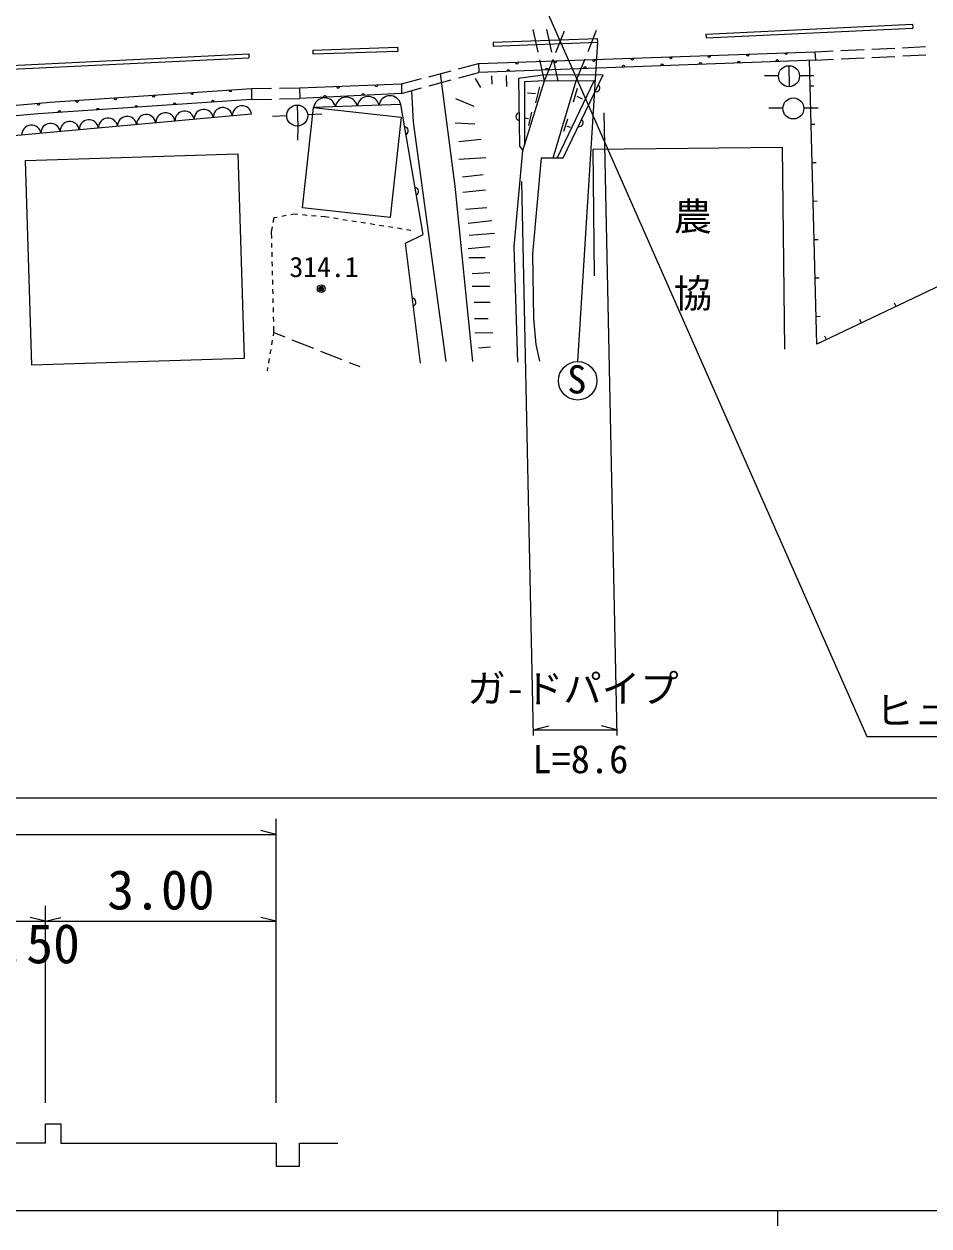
# Model space of a CAD drawing. Units: millimetres, scale not verified, with parts at other scales. Extents: x 40000 to 680000, y 20000 to 380000.
# Drawn here: x 119023 to 177838, y 204000 to 282136 of the extents above; entities that cross this region are included whole.
import ezdxf
from ezdxf.enums import TextEntityAlignment as Align

# ---------------------------------------------------------------- set-up
doc = ezdxf.new("R2010")
doc.units = ezdxf.units.MM
doc.header["$LTSCALE"] = 1000
doc.header["$PDMODE"] = 32
doc.header["$PDSIZE"] = 500
doc.linetypes.add('CHAIN', pattern=[18.5, 12, -1.5, 3.5, -1.5])
for name, color, linetype, lineweight in [('M-BGD', 7, 'Continuous', 13), ('M-BMK', 2, 'CHAIN', 13), ('M-STR-HTXT', 7, 'Continuous', 13), ('M-STR-STR1', 1, 'Continuous', 13), ('M-TTL-BAND', 7, 'Continuous', 25)]:
    doc.layers.add(name, color=color, linetype=linetype, lineweight=lineweight)
doc.styles.add('@ＭＳ ゴシック', font='')
doc.styles.add('ＭＳ ゴシック', font='')
doc.styles.get('@ＭＳ ゴシック').set_extended_font_data('@MS Gothic')
doc.styles.get('ＭＳ ゴシック').set_extended_font_data('MS Gothic')

msp = doc.modelspace()

# ---------------------------------------------------------------- linework, layer by layer
at = {"layer": 'M-BGD'}
for p, q in [((163345, 281484), (176771, 282122)), ((176771, 282122), (176783, 281872)), ((152433, 280306), (152110, 281770)), ((153323, 280312), (153000, 281777)), ((163345, 281484), (163357, 281234)), ((163357, 281234), (176783, 281872)), ((137784, 280447), (143305, 280624)), ((143305, 280624), (143313, 280374)), ((149510, 280951), (156276, 281204)), ((149510, 280951), (149520, 280701)), ((149520, 280701), (156286, 280954)), ((156286, 280954), (155005, 260194)), ((156276, 281204), (156286, 280954)), ((174119, 280505), (175617, 280574)), ((176117, 280597), (177615, 280667)), ((95335, 278358), (133625, 280188)), ((95347, 278108), (133637, 279938)), ((133625, 280188), (133637, 279938)), ((137784, 280447), (137792, 280197)), ((137792, 280197), (143313, 280374)), ((148564, 279561), (170452, 280335)), ((170479, 279794), (148577, 278989)), ((152843, 278445), (152541, 279817)), ((153735, 278448), (153431, 279824)), ((170452, 280335), (171622, 280389)), ((170479, 279794), (170452, 280335)), ((170479, 279794), (171635, 279848)), ((172121, 280412), (173620, 280482)), ((172135, 279872), (173633, 279941)), ((174133, 279965), (175631, 280035)), ((176130, 280058), (177629, 280128)), ((145336, 278712), (146787, 279093)), ((147270, 279221), (148564, 279561)), ((147274, 278635), (148577, 278989)), ((148564, 279561), (148577, 278989)), ((168738, 279429), (168756, 278064)), ((136933, 277983), (143559, 278245)), ((143559, 278245), (144853, 278585)), ((143559, 278245), (143559, 277624)), ((145344, 278110), (146792, 278504)), ((147049, 271602), (146089, 278910)), ((148351, 278601), (148694, 278016)), ((149408, 278766), (149432, 278228)), ((150365, 278790), (150371, 278069)), ((151155, 278618), (152897, 278857)), ((151444, 273919), (152843, 278445)), ((152843, 278445), (151551, 278383)), ((151551, 278383), (151551, 274264)), ((152843, 278445), (156087, 278458)), ((152897, 278857), (156672, 278844)), ((153407, 273447), (154913, 278453)), ((156087, 278458), (153681, 273447)), ((154070, 273447), (156672, 278844)), ((167146, 278782), (168059, 278783)), ((169439, 278782), (170352, 278783)), ((133799, 277938), (133797, 277234)), ((133799, 277938), (135116, 277957)), ((135616, 277964), (136933, 277983)), ((136933, 277983), (136942, 277289)), ((143559, 277624), (136942, 277289)), ((143559, 277624), (144862, 277979)), ((144343, 275749), (144236, 277808)), ((152276, 277591), (151741, 277642)), ((152529, 278047), (152276, 277012)), ((154982, 277946), (154707, 277063)), ((154960, 277454), (155308, 277280)), ((170116, 278122), (170366, 278129)), ((133797, 277234), (135120, 277257)), ((135620, 277266), (136942, 277289)), ((136778, 276867), (136815, 275502)), ((137121, 270185), (137844, 276713)), ((143515, 276899), (137844, 276713)), ((137844, 276713), (143545, 276081)), ((147067, 277301), (148264, 276796)), ((167429, 276681), (168343, 276682)), ((169722, 276681), (170636, 276682)), ((135182, 276144), (136095, 276188)), ((137473, 276253), (138385, 276297)), ((143545, 276081), (142821, 269554)), ((151806, 275978), (151551, 276014)), ((152015, 276397), (151820, 275529)), ((154345, 275956), (154078, 275145)), ((136815, 275502), (136791, 274589)), ((146466, 260202), (144343, 275749)), ((147054, 275719), (148317, 275639)), ((154309, 275500), (154526, 275428)), ((170182, 275623), (170431, 275630)), ((147293, 274503), (148729, 274642)), ((119112, 273264), (132924, 273687)), ((132924, 273687), (133331, 260386)), ((150876, 267668), (151444, 273919)), ((168322, 274112), (155996, 273975)), ((155996, 273975), (156088, 265760)), ((168468, 260999), (168322, 274112)), ((119520, 259962), (119112, 273264)), ((147293, 273346), (149028, 273466)), ((152634, 273447), (152072, 267189)), ((152634, 273447), (154070, 273447)), ((170247, 273124), (170497, 273131)), ((147513, 272210), (148869, 272349)), ((148191, 260187), (147049, 271602)), ((147533, 271213), (149008, 271353)), ((170313, 270625), (170563, 270632)), ((135287, 269554), (135476, 269590)), ((135771, 269646), (136065, 269702)), ((136360, 269758), (136549, 269794)), ((136549, 269794), (136819, 269771)), ((137118, 269745), (137417, 269720)), ((142821, 269554), (137121, 270185)), ((137716, 269695), (138015, 269669)), ((138314, 269644), (138583, 269621)), ((138583, 269621), (138849, 269579)), ((147712, 270096), (149108, 270216)), ((135107, 268627), (135168, 268944)), ((135225, 269238), (135287, 269554)), ((139145, 269532), (139442, 269486)), ((139738, 269439), (140034, 269392)), ((140331, 269346), (140627, 269299)), ((140923, 269252), (141220, 269206)), ((141516, 269159), (141812, 269112)), ((142109, 269066), (142405, 269019)), ((142701, 268972), (142998, 268926)), ((143294, 268879), (143591, 268832)), ((147892, 269199), (149427, 269359)), ((135118, 268200), (135107, 268627)), ((143887, 268785), (144153, 268744)), ((147951, 268402), (149606, 268541)), ((170379, 268126), (170629, 268133)), ((135132, 267600), (135125, 267900)), ((135147, 267000), (135139, 267300)), ((147892, 267544), (149307, 267684)), ((151115, 260161), (150876, 267668)), ((135161, 266400), (135154, 266700)), ((147931, 266966), (148988, 266966)), ((152072, 267189), (152132, 263002)), ((135176, 265801), (135169, 266100)), ((148151, 265929), (149287, 265989)), ((135191, 265201), (135183, 265501)), ((135205, 264601), (135198, 264901)), ((148151, 265092), (149287, 265092)), ((170445, 265627), (170695, 265633)), ((135220, 264001), (135212, 264301)), ((135234, 263401), (135227, 263701)), ((148270, 264055), (149327, 264055)), ((175703, 263774), (175595, 264000)), ((135249, 262801), (135242, 263101)), ((148290, 262998), (149188, 262998)), ((152132, 263002), (152282, 261298)), ((170510, 263128), (170760, 263134)), ((173445, 262700), (173338, 262926)), ((135231, 261869), (135267, 262074)), ((135267, 262074), (135256, 262502)), ((135267, 262074), (135966, 261797)), ((148330, 262061), (149487, 262081)), ((171188, 261626), (171080, 261852)), ((135027, 260687), (135078, 260982)), ((135129, 261278), (135180, 261574)), ((136431, 261613), (137826, 261061)), ((148550, 261084), (149347, 261144)), ((152282, 261298), (152521, 260221)), ((133331, 260386), (119520, 259962)), ((134925, 260096), (134976, 260391)), ((138291, 260877), (139685, 260325)), ((134838, 259595), (134873, 259800)), ((140150, 260141), (140850, 259864)), ((135417, 212005), (135417, 230459)), ((80417, 229459), (135417, 229459)), ((135417, 229459), (134417, 229709)), ((120417, 212005), (120417, 224806)), ((120417, 212005), (120417, 224806)), ((135417, 212005), (135417, 224806)), ((117917, 223806), (120417, 223806)), ((120417, 223806), (119417, 224056)), ((120417, 223806), (121417, 224056)), ((120417, 223806), (135417, 223806)), ((135417, 223806), (134417, 224056)), ((120417, 209382), (120417, 210632)), ((120417, 210632), (121417, 210632)), ((121417, 210632), (121417, 209382)), ((120417, 209382), (117917, 209382)), ((121417, 209382), (135417, 209382)), ((135417, 209382), (135417, 207882)), ((136917, 207882), (136917, 209382)), ((136917, 209382), (139417, 209382)), ((135417, 207882), (136917, 207882))]:
    msp.add_line(p, q, dxfattribs=at)
for points in [[(199633, 281148), (199652, 275170), (170558, 261326), (170072, 279779)], [(151155, 278618), (151222, 274204), (151444, 273919)], [(92639, 273956), (106518, 275796), (120719, 277047), (133799, 277938)], [(133797, 277234), (119942, 276290), (106423, 275073), (91820, 273255)], [(144794, 260094), (143807, 267900), (144954, 268443), (143515, 276899)], [(133812, 276274), (106436, 273777), (95647, 272698), (90713, 272412)]]:
    msp.add_lwpolyline(points, dxfattribs=at)
for centre, radius in [((168741, 278746), 683), ((136778, 276184), 683), ((169025, 276646), 683), ((138337, 264930), 150), ((138337, 264930), 120), ((138337, 264930), 90), ((138337, 264930), 60), ((138337, 264930), 30), ((138337, 264930), 20), ((155005, 258944), 1250)]:
    msp.add_circle(centre, radius, dxfattribs=at)
for centre, radius, start, end in [((153561, 279737), 100, 182.02596, 2.02596), ((156059, 279826), 100, 182.02596, 2.02596), ((158558, 279914), 100, 182.02596, 2.02596), ((161056, 280002), 100, 182.02596, 2.02596), ((163554, 280091), 100, 182.02596, 2.02596), ((166053, 280179), 100, 182.02596, 2.02596), ((167980, 279702), 100, 2.10577, 182.10577), ((168551, 280268), 100, 182.02596, 2.02596), ((150492, 279059), 100, 2.10577, 182.10577), ((151062, 279649), 100, 182.02596, 2.02596), ((152990, 279151), 100, 2.10577, 182.10577), ((155489, 279243), 100, 2.10577, 182.10577), ((157987, 279335), 100, 2.10577, 182.10577), ((160485, 279427), 100, 2.10577, 182.10577), ((162984, 279519), 100, 2.10577, 182.10577), ((165482, 279611), 100, 2.10577, 182.10577), ((141930, 278180), 100, 182.26421, 2.26421), ((156190, 277975), 256, 256.93968, 51.57891), ((127447, 277506), 100, 183.89758, 3.89758), ((129942, 277676), 100, 183.89758, 3.89758), ((132436, 277846), 100, 183.89758, 3.89758), ((138566, 277371), 100, 2.90538, 182.90538), ((139975, 276663), 719, 11.41729, 172.33715), ((139431, 278082), 100, 182.26421, 2.26421), ((141392, 276710), 719, 11.41729, 172.33715), ((141062, 277498), 100, 2.90538, 182.90538), ((142810, 276756), 719, 11.41729, 172.33715), ((119966, 276981), 100, 185.03482, 5.03482), ((122459, 277166), 100, 183.89758, 3.89758), ((123821, 276554), 100, 3.89938, 183.89938), ((124953, 277336), 100, 183.89758, 3.89758), ((126315, 276724), 100, 3.89938, 183.89938), ((128809, 276894), 100, 3.89938, 183.89938), ((131303, 277064), 100, 3.89938, 183.89938), ((131947, 276079), 625, 7.52792, 182.8958), ((133192, 276192), 625, 7.52792, 182.8958), ((138557, 276617), 719, 11.41729, 172.33715), ((121326, 276384), 100, 3.89938, 183.89938), ((123237, 275284), 625, 7.52792, 182.8958), ((124481, 275398), 625, 7.52792, 182.8958), ((125726, 275511), 625, 7.52792, 182.8958), ((126970, 275625), 625, 7.52792, 182.8958), ((128214, 275738), 625, 7.52792, 182.8958), ((129459, 275852), 625, 7.52792, 182.8958), ((130703, 275965), 625, 7.52792, 182.8958), ((151249, 276119), 256, 103.54321, 258.18244), ((155105, 275723), 256, 256.93968, 51.57891), ((119504, 274944), 625, 7.52792, 182.8958), ((120748, 275057), 625, 7.52792, 182.8958), ((121993, 275171), 625, 7.52792, 182.8958), ((143747, 275200), 256, 292.33795, 86.97718), ((144418, 271256), 256, 292.33795, 86.97718), ((144237, 264055), 256, 289.88644, 84.52567)]:
    msp.add_arc(centre, radius, start, end, dxfattribs=at)
msp.add_point((138337, 264930), dxfattribs=at)
at = {"layer": 'M-BMK'}
msp.add_arc((130302, -136486), 420703, 89.72899, 99.00283, dxfattribs=at)
at = {"layer": 'M-STR-HTXT'}
for p, q in [((152463, 284212), (173797, 235827)), ((157564, 235884), (156735, 276373)), ((152143, 235879), (151369, 271890)), ((152135, 236255), (153135, 236505)), ((152135, 236255), (157556, 236255)), ((157556, 236255), (156556, 236505)), ((173797, 235827), (205797, 235827)), ((71805, 231839), (539468, 231839))]:
    msp.add_line(p, q, dxfattribs=at)
at = {"layer": 'M-STR-STR1'}
for p, q in [((153591, 280295), (154153, 281685)), ((155678, 280346), (156240, 281736)), ((152843, 278445), (153404, 279831)), ((154913, 278453), (155490, 279882))]:
    msp.add_line(p, q, dxfattribs=at)
at = {"layer": 'M-TTL-BAND'}
for p, q in [((40000, 205000), (579000, 205000)), ((168000, 205000), (168000, 204000))]:
    msp.add_line(p, q, dxfattribs=at)

# ---------------------------------------------------------------- texts
at = {"layer": 'M-BGD', "style": '@ＭＳ ゴシック'}
msp.add_text('農\u3000協', height=1833, rotation=270, dxfattribs=at).set_placement((160994, 270910), align=Align.BOTTOM_LEFT)
at = {"layer": 'M-BGD', "style": 'ＭＳ ゴシック'}
for s, height, p in [('314.1', 1320, (136274, 265289)), ('S', 1833, (154326, 257571))]:
    msp.add_text(s, height=height, dxfattribs=at).set_placement(p, align=Align.BOTTOM_LEFT)
for s, p in [('3.00', (127917, 223806)), ('0.50', (119167, 220306))]:
    msp.add_text(s, height=2566, dxfattribs=at).set_placement(p, align=Align.BOTTOM_CENTER)
at = {"layer": 'M-STR-HTXT', "style": 'ＭＳ ゴシック'}
for s, p in [('ガ-ドパイプ', (147824, 237473)), ('ヒューム管 L=16.0 φ400', (174359, 236034)), ('L=8.6', (152062, 232884))]:
    msp.add_text(s, height=1833, dxfattribs=at).set_placement(p, align=Align.BOTTOM_LEFT)

doc.saveas('drawing.dxf')
